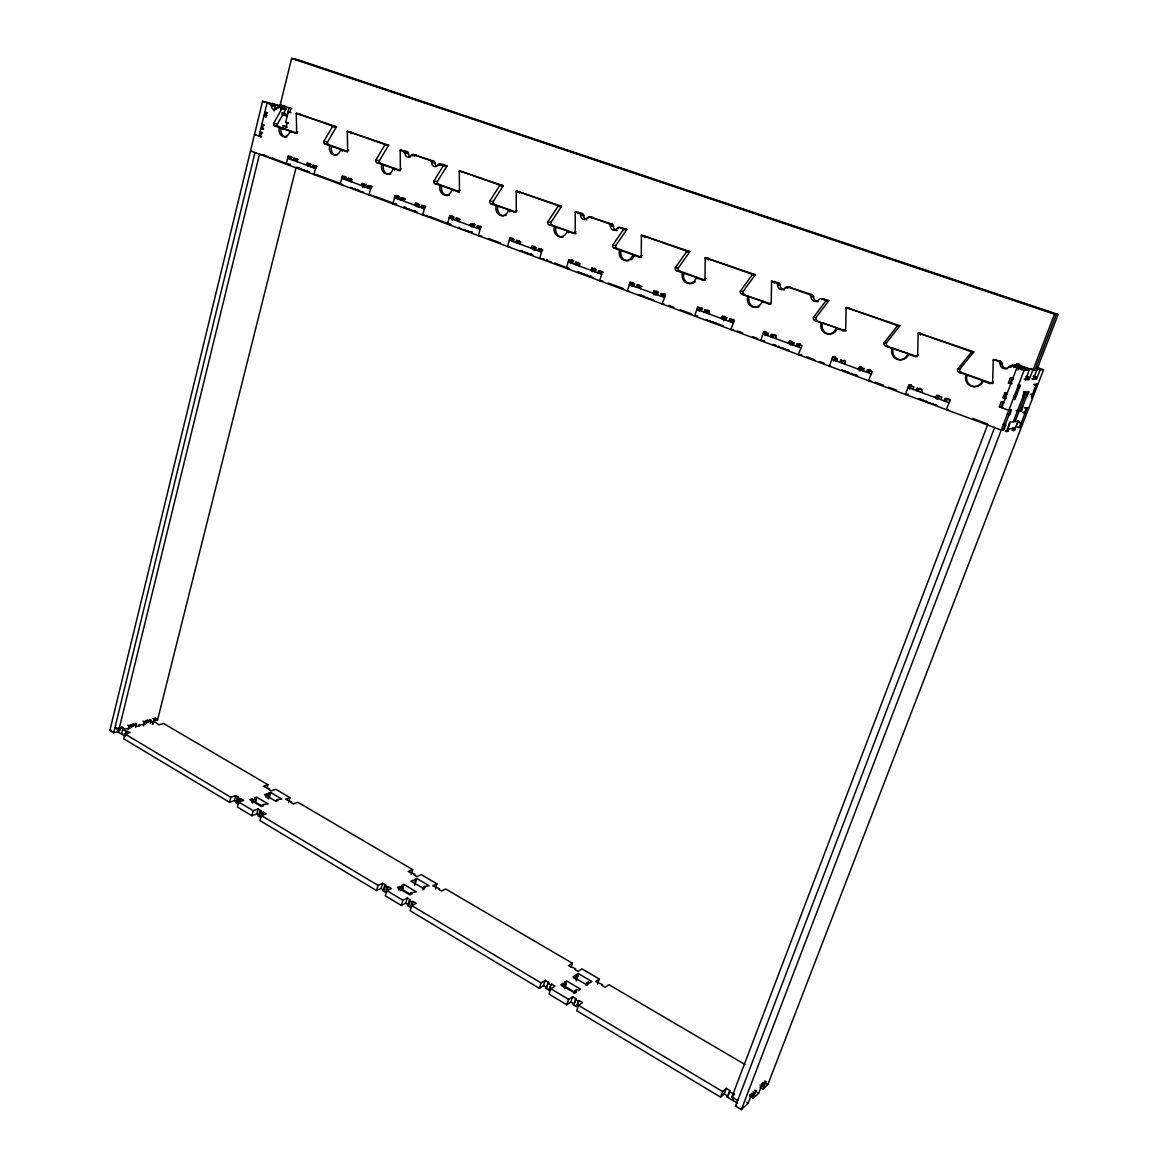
<?xml version="1.0" encoding="UTF-8"?>
<svg xmlns="http://www.w3.org/2000/svg" width="1168" height="1168" viewBox="0 0 1168 1168"><rect width="100%" height="100%" fill="white"/><g stroke="black" fill="none" stroke-linecap="round" stroke-linejoin="round"><path stroke-width="1.5" d="M575.926 233.673L552.172 225.117A2.248 1.913 -82.6 0 1 550.989 222.329L561.239 206.838A2.263 1.927 -81.6 0 0 561.487 206.24L558.246 205.758A2.263 1.927 -81.7 0 1 557.997 206.356L547.734 221.891A2.248 1.927 -82.7 0 0 548.916 224.694L554.377 226.665A7.913 6.774 -82.6 0 0 558.552 236.52A7.913 6.774 -82.6 0 0 567.195 231.279L572.729 233.279A2.263 1.956 -82.4 0 0 575.211 231.775L575.24 212.445A2.278 1.956 -81.4 0 1 575.342 211.802L582.438 213.642A2.278 1.956 -81.4 0 1 583.752 215.715A4.555 3.927 -81.2 0 0 586.935 219.993M638.692 257.033L641.728 257.369L617.011 248.463A2.292 2 -81.7 0 1 615.784 245.601L626.53 229.906A2.307 2.015 -80.5 0 0 626.807 229.308L623.712 228.884A2.307 2.015 -80.6 0 1 623.449 229.497L612.674 245.236A2.292 2 -81.8 0 0 613.901 248.112L619.58 250.156A8.059 7.066 -81.7 0 0 623.887 260.23A8.059 7.066 -81.7 0 0 632.925 254.96L638.692 257.033A2.307 2.029 -81.4 0 0 641.29 255.529L641.393 235.834A2.321 2.044 -80.2 0 1 641.509 235.177L689.777 251.543A2.351 2.088 -79.1 0 1 689.485 252.157L678.243 268.041A2.336 2.073 -80.6 0 0 679.499 270.961L705.195 280.203M644.429 237.469L644.444 236.243A2.321 2.029 -80.1 0 1 644.561 235.571M689.777 251.543L686.842 251.193A2.351 2.102 -79.3 0 1 686.55 251.806L675.294 267.749A2.336 2.088 -80.7 0 0 676.549 270.684L682.462 272.816A8.205 7.344 -80.6 0 0 686.901 283.094A8.205 7.344 -80.6 0 0 696.318 277.809L702.304 279.955A2.351 2.117 -80.1 0 0 705.019 278.437L705.209 258.405A2.365 2.117 -78.7 0 1 705.341 257.719L755.214 274.655A2.394 2.175 -77.2 0 1 754.908 275.268L743.14 291.358L740.351 291.139A2.38 2.175 -79.1 0 0 741.651 294.132L763.58 301.636A8.337 7.636 -78.8 0 1 763.303 302.337M708.085 259.982L708.1 258.727A2.351 2.117 -78.5 0 1 708.217 258.055M747.797 296.351A8.351 7.65 -78.9 0 0 752.367 306.848A8.351 7.65 -78.9 0 0 762.208 301.534L768.427 303.782A2.394 2.205 -78.2 0 0 771.26 302.264L771.552 281.853A2.409 2.205 -76.4 0 1 771.683 281.167L778.764 282.963A2.394 2.205 -76.4 0 1 780.224 285.182A4.818 4.424 -75.9 0 0 784.443 289.839M774.238 283.371L774.253 282.101A2.394 2.205 -76.3 0 1 774.384 281.415M813.439 317.419L816.023 317.55L828.404 301.227A2.438 2.278 -73.7 0 0 828.711 300.599L826.156 300.41A2.453 2.278 -73.9 0 1 825.834 301.037L813.439 317.419A2.424 2.263 -76.3 0 0 814.782 320.485L821.192 322.791A8.526 7.986 -75.9 0 0 825.922 333.537A8.526 7.986 -75.9 0 0 836.23 328.208L842.727 330.544A2.453 2.307 -74.8 0 0 845.705 329.011L846.085 308.206A2.467 2.307 -72.3 0 1 846.231 307.505L899.754 325.697A2.482 2.365 -67.8 0 1 899.418 326.325L886.454 342.852L884.074 342.808A2.482 2.365 -71.3 0 0 885.461 345.932L908.952 353.992A8.672 8.307 -70 0 1 898.192 359.321A8.672 8.307 -70 0 1 893.316 348.356M892.133 348.341A8.687 8.322 -70.2 0 0 897.024 359.335A8.687 8.322 -70.2 0 0 907.799 353.992L914.559 356.415A2.497 2.394 -67.8 0 0 917.668 354.882L918.165 333.683A2.511 2.409 -64.8 0 1 918.311 332.968L973.762 351.816A2.54 2.467 -55 0 1 973.411 352.459L959.789 369.205L957.629 369.263A2.526 2.453 -59.1 0 0 959.074 372.461L983.398 380.797A8.877 8.643 -54.8 0 1 972.141 386.141A8.877 8.643 -54.8 0 1 967.089 374.928M920.413 335.07L920.442 333.756A2.497 2.394 -64.4 0 1 920.588 333.041M966.024 374.957A8.891 8.658 -55.2 0 0 971.075 386.199A8.891 8.658 -55.2 0 0 982.346 380.841L989.398 383.381A2.555 2.497 -49.7 0 0 992.654 381.848L993.267 360.226A2.57 2.497 -48.4 0 1 993.428 359.51L1000.45 361.248A2.57 2.497 -47.3 0 1 1002.071 363.628A5.154 4.993 -45.1 0 0 1007.59 368.635M255.69 134.656L254.493 134.451L109.865 730.453L113.719 732.774L119.092 731.343M254.507 134.466L262.552 101.28L281.561 106.434L280.919 109.047M113.719 732.774L254.989 152.585L255.953 152.731M267.092 102.886L259.004 136.101L260.917 136.422M116.216 727.474L114.902 727.912L118.786 730.234L120.07 729.898L120.465 728.277L123.02 727.606L121.443 734.059L122.786 733.708M261.69 136.86L260.493 136.656L261.457 132.685L259.953 132.13L262.114 132.51M263.545 129.254L262.347 129.035L263.311 125.064L261.807 124.509L263.369 124.801M266.538 116.975L265.34 116.756L266.319 112.756L264.8 112.216L266.961 112.624M118.464 728.117L117.574 731.752L125.02 736.205L126.202 731.358L130.071 732.555L124.961 733.942L123.764 738.804L229.512 802.285L234.418 800.606L237.206 802.285L238.549 797.306L235.746 795.627L230.841 797.291L124.961 733.942M270.611 104.799L270.903 103.631L281.561 106.434M118.786 730.234L259.486 154.249L261.077 154.497M272.246 104.361L272.509 103.251M274.013 110.975L275.429 105.237M276.845 105.587L277.035 104.843L267.078 102.886M279.283 106.901L279.838 104.697L281.4 105.003M280.232 104.77L291.62 58.4L299.037 60.152L1058.135 314.469L1033.198 379.323L1031.884 378.855M126.684 734.249L127.487 731.022M128.334 729.401L129.181 725.97L131.707 725.313L131.312 726.919L129.137 725.62M282.116 114.858L282.043 112.683M283.605 109.237L284.335 106.273L285.81 106.565M272.232 158.249L273.356 158.308M131.312 726.919L136.525 724.029L135.678 727.445M291.299 108.347L288.846 107.865L286.89 115.763L284.408 115.296L284.89 113.325L283.196 112.712M282.714 129.064L283.444 126.115L286.554 126.684M288.335 123.166L285.664 122.406L288.262 111.894L290.35 112.303M287.357 127.093L286.189 126.889L287.167 122.947M290.934 112.654L289.766 112.435L290.744 108.478L279.838 104.697M143.416 725.941L144.409 721.955L146.876 721.298L146.482 722.89L144.321 721.62M291.518 156.746L288.204 156.235L286.233 164.192L290.014 164.761L290.19 164.016M146.482 722.89L151.008 720.203L150.161 723.576M288.204 156.235L291.27 157.359L290.774 159.359L291.956 159.534M152.263 724.306L153.884 720.933L158.76 724.846L163.637 723.532L267.939 784.721L267.063 787.962M297.373 158.863L293.84 158.308L293.343 160.308L297.256 160.264M153.081 724.087L154.278 719.342L156.716 718.7L156.322 720.276L153.928 718.875M297.11 160.892L294.672 159.447M293.84 158.308L296.92 159.447L296.409 161.432L297.475 161.607M156.322 720.276L157.534 719.955L296.146 167.287M298.774 167.623L296.526 167.593M310.031 163.681L307.213 163.243L306.717 165.243L310.133 165.987M307.169 171.156L308.994 172.061M308.396 166.279L307.301 165.053M307.213 163.243L310.323 164.381L309.812 166.396L310.995 166.571M315.959 165.812L312.922 165.345L312.411 167.345L315.915 167.885L312.396 166.79M312.922 165.345L316.032 166.498L314.002 174.528L317.827 174.689M345.042 176.587L342.268 176.178L340.18 184.267L342.72 184.617M346.37 177.478L345.451 177.346L344.925 179.376L345.845 179.507M345.334 179.113L345.889 176.967M351.086 178.762L348.108 178.324L347.582 180.354L351.247 180.879L351.685 179.244M352.225 179.638L351.305 179.507L350.78 181.536L351.802 181.682M351.13 187.493L352.356 188.355M363.817 183.712L361.992 183.449L361.452 185.478L365.321 186.311M362.781 187.639L363.292 185.741L361.949 185.245M366.124 184.763L365.219 184.632L364.679 186.676L365.584 186.807M364.693 187.522L366.241 184.194M370.855 186.048L367.905 185.624L367.365 187.668L371.001 188.179L371.497 186.281M372.037 186.953L371.132 186.822L368.986 194.968L371.409 195.304M229.512 802.285L230.841 797.291M398.857 196.224L395.061 195.655L392.871 203.86L396.551 203.933M234.418 800.606L235.746 795.627M398.93 199.071L397.806 198.925L398.361 196.866L399.252 196.983M397.894 198.954L398.653 196.136M238.783 802.051L253.252 810.709L258.113 808.971L260.96 810.68L259.588 815.673L256.756 813.979L251.894 815.731L237.44 807.059L238.783 802.051L243.689 800.357L240.871 798.693L239.659 799.102L238.316 804.095L235.994 802.708L237.323 797.715L238.549 797.306M401.106 197.874L400.551 199.932L404.128 200.414L404.683 198.37L401.106 197.874L405.311 199.217M239.98 802.007L240.871 798.693M404.42 199.1L403.865 201.159L404.858 201.29M404.084 207.159L406.041 208.313M403.588 207.393L405.865 207.393M251.412 802.153L252.303 798.854L253.704 799.686L255.909 798.927L255.018 802.226M417.487 203.451L415.487 203.188L414.932 205.247L418.743 206.05M252.814 803L253.704 799.686M415.224 210.882L415.253 211.744L412.946 210.882M416.377 206.634L416.699 205.48L415.312 204.969M251.894 815.731L253.252 810.709M252.303 798.854L249.894 799.686L261.165 806.402L263.574 805.54L262.158 804.708L268.144 803.92L256.902 797.262L255.558 802.197L262.581 806.373M418.042 207.247L418.83 204.415L419.706 204.531M424.48 205.816L421.604 205.437L421.049 207.51L424.568 207.962L423.181 207.451M256.756 813.979L258.113 808.971M425.064 206.167L422.699 214.941L424.466 215.16M260.727 817.527L258.376 816.111L259.749 811.103L260.96 810.68M265.881 797.116L266.771 793.846L269.75 794.123L268.406 799.029M382.651 883.3L378.067 885.388L261.325 815.527L266.173 813.789L263.311 812.081L262.114 812.519L259.938 820.564L376.519 890.556L381.104 888.439L382.651 883.3L385.732 885.14L384.184 890.293L383.046 890.819L385.615 892.352L386.754 891.826L388.302 886.673L391.397 888.527L386.842 890.644L385.279 895.812L401.252 905.404L405.763 903.214L407.355 898.031L410.494 899.915L408.902 905.083L407.778 905.638L410.391 907.2L411.501 906.645M262.406 815.425L263.311 812.081M267.457 796.561L268.363 793.291L270.699 792.488L281.882 799.058L276.568 799.613L277.969 800.445L275.619 801.277M267.268 797.934L268.173 794.663M269.355 797.379L270.699 792.488M452.571 216.182L449.753 215.817L447.446 224.139L450.921 224.563L447.811 223.395M288.627 802.533L290 797.642L275.765 789.305L271.107 790.911L268.333 789.276L269.501 788.867L263.282 786.298L267.939 784.721M452.104 220.285L453.111 216.649M458.396 218.431L456.016 218.139L455.432 220.226L458.893 220.65L457.462 220.124M459.36 218.956L458.863 221.482L459.827 221.599M459.068 227.161L459.55 228.213M474.777 224.198L470.923 223.628L470.324 225.731L474.383 226.519L470.178 224.811M470.397 231.804L472.427 232.768M471.711 227.103L472.047 225.935L469.901 225.132M472.106 231.994L469.551 231.921M473.42 227.307L474.339 224.052M475.23 225.015L474.369 224.913L473.785 227.001L474.85 227.132M480.676 226.373L477.259 225.979L476.675 228.067L480.077 228.475L480.632 226.504M477.274 227.147L480.077 228.475M481.581 227.351L480.734 227.249L478.354 235.644L481.771 236.024M512.475 241.309L513.321 238.418L509.978 238.038L507.54 246.492L509.832 246.725M514.358 239.44L513.526 239.352L512.913 241.469L513.745 241.557M519.191 240.739L516.49 240.447L515.862 242.564L519.191 242.915L519.702 241.207M520.87 241.849L519.424 243.878L520.359 243.981M534.448 246.419L531.966 246.156L531.352 248.288L535.382 249.032M531.367 254.025L532.009 255.106M532.769 249.251L531.513 247.908M534.053 250.609L535.105 247.032M536.389 247.572L534.944 249.602L535.762 249.689M541.441 248.886L538.565 248.594L537.937 250.711L541.222 251.047L541.733 249.324M543.003 250.01L542.171 249.923L539.66 258.435L541.31 258.595M376.519 890.556L378.067 885.388M572.802 260.333L568.904 259.778L566.334 268.363L569.546 268.64L567.867 268.012M571.108 263.428L572.116 260.084M383.046 890.819L384.593 885.665L385.732 885.14M573.386 261.209L571.94 263.282L572.933 263.384M385.615 892.352L387.163 887.198L388.302 886.673M578.642 262.552L575.649 262.274L575.006 264.421L578.204 264.713L578.729 262.975M580.146 263.705L578.7 265.778L579.503 265.851M578.598 271.56L578.35 272.363L584.511 274.655M398.668 889.899L399.704 886.468L401.252 887.403L403.296 886.439L401.748 885.519L403.982 884.468L416.392 891.841L410.581 892.936L412.143 893.87L409.91 894.936L397.456 887.519L399.704 886.468M400.215 890.819L401.252 887.403M402.259 889.855L403.296 886.439M403.982 884.468L402.42 889.593L410.172 894.192M595.111 268.567L591.723 268.202L591.066 270.363L595.038 271.034M590.935 276.144L591.577 277.239M592.278 271.706L592.658 270.494L591.11 269.925M593.972 271.443L594.877 268.479M401.252 905.404L402.829 900.207L407.355 898.031M596.249 269.647L594.804 271.735L595.592 271.808M411.092 874.598L412.625 869.561L297.928 802.299L293.329 803.964L290.511 802.314L291.664 801.89L285.372 799.292L290 797.642M600.921 270.932L598.571 270.728L597.914 272.889L601.053 273.151L601.549 271.531M407.778 905.638L409.369 900.455L410.494 899.915M414.611 885.475L416.801 878.482L429.123 885.724L423.955 886.556L422.904 889.943M603.301 272.188L602.323 272.1L599.666 280.758L602.819 280.992M410.391 907.2L411.968 902.017L413.092 901.462L416.246 903.346L411.749 905.55L541.12 982.96L545.266 980.346L548.697 982.39L545.865 988.376L548.712 990.084L551.544 984.084L554.99 986.142L550.873 988.785L549.062 994.143L566.787 1004.787L570.86 1002.071L572.7 996.713L576.189 998.801L574.802 1002.816M413.092 901.462L410.158 910.748L539.324 988.303L543.47 985.661L545.266 980.346M435.357 888.863L436.92 883.811L421.239 874.613L416.918 876.628L413.866 874.832L414.947 874.336L408.289 871.562L412.625 869.561M633.596 282.758L630.063 282.335L627.347 291.051L628.895 291.153M631.946 286.379L633.129 282.583M634.837 283.824L633.888 283.751L633.202 285.926L633.976 285.985M639.553 285.109L637.071 284.934L636.385 287.109L639.436 287.328L639.991 285.561M641.86 286.408L640.911 286.335L640.225 288.525L640.984 288.584M639.13 294.935L644.502 296.949M641.349 294.862L639.699 295.168M655.832 291.226L653.759 291.08L653.073 293.27L656.927 293.956M652.649 299.519L653.423 300.234M654.065 295.022L654.591 293.372L652.97 292.788M655.555 295.11L656.723 291.431M658.387 292.569L656.942 294.701L658.256 294.789M663.862 293.913L660.869 293.708L660.183 295.898L663.161 296.103L663.862 293.913L665.074 294.351M664.504 295.124L664.884 293.913M665.512 295.197L661.979 303.928L664.037 304.045M699.004 307.315L697.559 307.242L694.697 316.09L697.734 315.798M699.209 311.257L700.318 307.812M702.625 308.761L701.545 308.702L701.545 310.965M706.129 310.002L704.859 309.929L704.143 312.148L707.02 312.294L707.735 310.089L709.472 310.732M709.575 311.447L708.859 313.666M724.729 316.455L722.247 316.353L721.517 318.572L725.299 319.214L722.685 318.076M722.656 319.463L722.934 318.63L721.269 318.017M723.664 320.777L724.846 317.17M727.168 317.871L726.292 317.842L726.262 320.09M731.767 319.171L729.65 319.083L728.92 321.317L731.737 321.419L732.38 319.477M734.409 320.601L730.759 329.507L733.577 329.58M539.324 988.303L541.12 982.96M765.624 331.712L763.755 331.654L760.733 340.647L764.354 340.706M765.142 335.654L766.281 332.296M545.865 988.376L548.697 982.39M768.573 333.201L767.128 335.435L767.975 335.45M548.712 990.084L551.544 984.084M772.69 334.486L771.347 334.457L770.588 336.705L773.289 336.764L773.99 334.661M776.18 336.004L775.406 338.267M561.939 986.113L562.83 983.456L564.553 984.478L566.407 983.281L564.684 982.273L563.779 984.916M563.648 987.135L564.553 984.478M571.05 967.148L572.378 963.264L445.68 888.95L441.416 891.038L438.307 889.213L439.372 888.687L432.642 885.87L436.92 883.811M573.999 993.296L574.904 990.639L576.744 989.427L578.481 990.449L580.467 989.135L566.699 980.974L564.903 986.259L575.59 992.625M564.597 988.581L566.407 983.281M791.247 341.158L789.422 341.129L788.648 343.392L792.327 343.976L789.568 342.779M787.816 349.758L788.969 350.59M789.831 343.83L788.239 342.764M574.087 978.258L574.977 975.63L576.685 976.638L578.014 975.776L576.306 974.784L574.963 978.711M790.721 345.115L791.933 341.596M566.787 1004.787L568.626 999.414L572.7 996.713M575.78 979.266L576.685 976.638M794.284 342.691L792.853 344.94L793.671 344.954M576.481 978.74L578.262 973.513L591.928 981.543L589.971 982.828L588.263 981.821L586.044 985.325M576.218 981.018L578.014 975.776M799.759 344.005L797.131 343.976L796.357 346.239L798.985 346.268L799.759 344.005L800.547 344.297M728.54 1094.796L730.117 1090.664L726.277 1088.372L724.204 1093.89L720.612 1097.146L576.7 1010.743L578.54 1005.356L582.584 1002.611L579.08 1000.523L576.233 1006.568L573.342 1004.83L576.189 998.801M802.007 345.538L798.24 354.59L801.73 354.59M576.233 1006.568L579.08 1000.523M597.476 984.259L599.286 979.032L581.912 968.856L578.014 971.353L574.627 969.367L575.605 968.739L568.451 965.732L572.378 963.264M835.675 357.247L832.609 357.058L829.411 366.183L830.536 366.168M833.748 361.029L835.135 357.043M837.544 358.649L836.113 360.941L836.901 360.927M841.296 359.963L839.704 362.27L842.216 362.226L842.858 360.372M845.457 361.569L844.654 363.847M861.327 366.883L859.327 366.913L858.524 369.219L862.086 369.76L859.166 368.489M857.473 375.629L852.786 374.373M859.137 370.913L859.75 369.19L857.94 368.519M860.363 370.869L861.634 367.292M864.32 368.519L862.889 370.825L863.809 370.811M869.78 369.818L867.357 369.876L866.539 372.183L868.963 372.11L869.78 369.818L870.875 370.227M872.35 371.482L868.466 380.71L870.89 380.607M911.639 385.25L908.777 385.163L905.404 394.448L908.485 394.244M909.609 389.09L911.084 385.046M913.989 386.783L912.996 389.105M917.61 388.17L916.179 390.535L918.457 390.389L919.201 388.36M922.121 389.835L921.26 392.171M919.45 398.653L921.158 399.792M1020.029 385.966C1021.153 377.614 1007.298 420.451 1020.029 385.966L1017.795 385.177M937.933 395.368L936.692 395.456L935.831 397.792L939.276 398.288L936.167 396.93M936.459 399.018L936.94 397.704L935.042 397.003M937.568 398.945L938.911 395.295M941.948 397.091L940.941 399.441M946.722 398.419L945.073 398.551L944.197 400.887L946.401 400.712L947.102 398.814M950.212 400.201L946.182 409.603L948.372 409.399M1036.804 384.914C1038.045 376.519 1024.365 418.553 1036.804 384.914L1035.067 384.301M720.612 1097.146L722.7 1091.613L726.277 1088.372M737.49 1103.191L727.124 1096.986L730.117 1090.664M738.337 1099.949L737.665 1100.563L731.869 1097.102L987.632 424.758M732.935 1095.818L731.869 1097.102M733.241 1095.015L734.132 1093.817M733.489 1097.409L732.438 1100.168L733.124 1099.526M1014.072 367.394L1014.919 365.161L1029.154 370.168L1025.489 379.717L1024.161 379.25M1007.21 414.173L1009.648 414.742L1011.459 410.012L1008.802 410.304L999.326 406.829L1001.137 402.084L1002.772 401.923M1006.174 398.492L1002.786 397.719L1005.108 392.901M1011.225 383.805L1008.407 382.973L1010.232 378.184L1013.255 378.461M1015.795 366.299L1016.583 364.241L1019.124 364.182M999.326 406.829L1001.341 406.639L1002.932 402.493M1002.786 397.719L1004.816 397.543L1006.509 393.09M1008.407 382.973L1010.408 382.856L1012.218 378.082M751.331 1093.263L752.776 1094.124L751.039 1095.745L748.221 1103.103L741.359 1109.6L735.548 1106.111L994.683 427.371M1017.284 367.438L1018.511 364.197L1019.533 364.562M1017.868 367.278L1019.489 365.044M1017.97 370.052L1018.861 367.745L1011.722 365.234L1014.919 365.161M1021.168 369.891L1022.029 367.657L1016.89 367.803L1001.691 407.705L1002.699 407.603M741.359 1109.6L1024.088 370.344L1029.154 370.168M1024.92 369.774L1026.526 367.526M1003.254 429.795L1010.787 410.085L1009.021 409.442M251.792 151.11L250.492 150.906L1001.239 430.072L1003.925 429.693L1005.736 424.977L1004.407 424.495M1005.254 431.036L1006.568 431.532L1010.349 422.144M750.63 1095.102L752.075 1095.964L752.776 1094.124M1025.489 379.717L1028.862 377.22L1027.942 379.585L1026.176 378.958M1006.568 431.532L1007.882 431.328L1008.772 429.006L1007.473 428.51M752.075 1095.964L756.076 1091.029L754.63 1090.167M749.666 1096.197L753.258 1098.329L756.076 1091.029M1027.942 379.585L1029.212 379.527L1032.862 370.052L1036.819 369.92L1035.49 369.453M1013.313 421.75L1024.716 392.083M1058.135 314.469L1054.514 314.177L1033.052 370.037L1016.583 364.241M1025.781 393.806L1026.614 391.952L1025.475 391.587M1015.138 421.517L1026.03 393.178M1011.999 430.058L1013.298 430.539L1014.189 428.233L1012.89 427.751M753.258 1098.329L758.645 1093.233L761.448 1085.977L763.127 1084.386L761.697 1083.539M1027.373 391.441L1028.395 391.806L1020.934 411.224L1019.912 410.859M1013.298 430.539L1014.583 430.35L1017.956 421.152M760.996 1085.364L762.427 1086.196L763.127 1084.386M1033.198 379.323L1034.439 379.264L1036.177 376.87L1035.286 379.22L1034.41 378.899M762.427 1086.196L765.931 1081.743L764.5 1080.911M759.945 1087.087L763.142 1088.97L765.931 1081.743M1035.286 379.22L1036.512 379.147L1040.119 369.803L1043.564 369.701L767.858 1084.517L763.142 1088.97M1017.153 426.933L1018.861 427.561L1021.255 422.904L1019.547 422.261M1022.745 412.406L1024.467 413.034L1026.234 408.42L1028.731 408.158L1027.008 407.53M1019.503 427.473L1026.862 408.362L1025.139 407.734M1035.885 384.973L1034.133 384.345M291.664 132.364A7.271 5.606 -85.1 0 0 291.839 131.736L274.67 125.896A2.073 1.591 -85.1 0 1 273.648 123.355L281.897 108.741A2.088 1.606 -84.5 0 0 282.101 108.201L285.912 108.931A2.073 1.606 -84.5 0 1 285.707 109.485L277.444 124.042A2.073 1.591 -85 0 0 278.48 126.582L297.095 133.283M342.122 151.271A7.388 5.811 -84.7 0 0 342.56 150L324.894 144A2.102 1.65 -84.7 0 1 323.843 141.401L332.457 126.611A2.117 1.664 -84.1 0 0 332.661 126.056L336.369 126.757A2.117 1.65 -84.1 0 1 336.165 127.312L327.566 142.043A2.102 1.65 -84.7 0 0 328.617 144.628L347.874 151.563M394.594 170.178A7.504 6.03 -84.3 0 0 395.032 168.907L376.87 162.717A2.146 1.708 -84.3 0 1 375.789 160.074L384.768 145.109A2.161 1.723 -83.7 0 0 384.987 144.54L388.608 145.197A2.146 1.723 -83.6 0 1 388.375 145.766L379.41 160.673A2.132 1.708 -84.3 0 0 380.491 163.316L400.42 170.484M453.534 190.691A7.636 6.278 -83.8 0 0 453.739 190.048L435.007 183.668A2.175 1.781 -83.9 0 1 433.883 180.967L443.285 165.798A2.19 1.796 -83.1 0 0 443.519 165.228L447.023 165.827A2.19 1.781 -83 0 1 446.775 166.396L437.387 181.507A2.175 1.781 -83.8 0 0 438.511 184.194L459.214 191.654M509.744 211.7A7.767 6.512 -83.3 0 0 510.226 210.386L490.925 203.801A2.219 1.854 -83.3 0 1 489.772 201.057L499.597 185.712A2.234 1.854 -82.5 0 0 499.846 185.128L503.218 185.668A2.219 1.854 -82.4 0 1 502.97 186.252L493.173 201.553A2.205 1.84 -83.3 0 0 494.312 204.283L515.774 212.021M740.351 291.139L752.148 274.991A2.394 2.175 -77.3 0 0 752.455 274.378L755.214 274.655M884.074 342.808L897.082 326.222A2.497 2.38 -68.1 0 0 897.404 325.595L899.754 325.697M957.629 369.263L971.28 352.459A2.555 2.467 -55.5 0 0 971.63 351.816L973.762 351.816M735.548 1106.111L736.453 1105.278M727.124 1096.986L728.029 1096.168L724.204 1093.89M573.342 1004.83L574.349 1004.159L570.86 1002.071M599.286 979.032L595.432 981.602L602.673 984.639L601.71 985.281L605.155 987.31L608.981 984.726L744.994 1064.501M586.701 985.004L588.657 983.704L586.949 982.697M562.83 983.456L560.801 984.77L574.641 993.004L576.642 991.661L574.904 990.639M564.684 982.273L566.699 980.974M574.977 975.63L572.992 976.915L587.081 985.004M576.306 974.784L578.262 973.513M423.327 888.512L425.502 887.461L423.955 886.556M416.801 878.482L414.625 879.489L416.158 880.395L414.698 881.095L413.151 880.19L410.961 881.212L424.48 888.994M936.692 405.267L934.356 404.697M772.793 344.472L773.844 344.618M593.037 277.531L592.22 277.415M258.376 816.111L259.588 815.673M256.902 797.262L254.507 798.094L255.909 798.927M266.771 793.846L264.421 794.663L276.334 801.496M235.994 802.708L237.206 802.285M723.065 325.872L720.744 325.303L723.123 325.828M706.494 319.828L707.268 319.915M109.865 730.453L111.164 730.117M841.778 370.154L842.639 370.198M844.201 363.248L845.048 363.365M1007.458 429.196L1015.474 428.043M1018.861 427.561L1021.387 427.211L1019.664 426.568M1008.364 426.846L1009.502 422.247L1018.773 421.049L1016.364 425.736M1005.736 424.977L1002.859 424.261M1024.467 413.034L1023.372 412.333M1022.715 406.581L1021.562 411.151L1016.218 410.421M1003.998 402.887L1001.137 402.084M1022.788 396.799L1023.956 392.141L1029.023 391.762L1026.599 396.478M1007.429 393.762L1004.611 392.944M921.362 399.354L918.705 398.857M989.398 383.381L991.457 383.265A2.54 2.482 -48.9 0 0 993.369 383.177M911.011 387.309L907.945 387.484L948.796 402.58M992.654 381.848L993.413 381.805M982.346 380.841L983.398 380.797M1013.24 379.001L1010.232 378.184M959.074 372.461L961.22 372.388L991.457 383.265M993.428 359.51L998.406 361.277A2.57 2.497 -47.8 0 1 1000.042 363.657A5.168 5.008 -45.7 0 0 1008.991 366.84L1010.875 366.781M1000.042 363.657L1002.071 363.628M998.406 361.277L1000.45 361.248M993.267 360.226L995.311 360.211A2.57 2.482 -47.9 0 1 995.472 359.481M835.178 359.321L831.82 359.35L870.934 373.804M914.559 356.415L916.851 356.415A2.482 2.394 -67.4 0 0 917.493 356.547M917.668 354.882L918.661 354.882M907.799 353.992L908.952 353.992M971.28 352.459L973.411 352.459M885.461 345.932L916.851 356.415M918.165 333.683L920.442 333.756M842.727 330.544L845.223 330.632A2.438 2.292 -74.5 0 0 846.304 330.719M836.23 328.208L837.5 328.252A8.512 7.986 -75.8 0 1 827.207 333.566A8.512 7.986 -75.8 0 1 822.476 322.835L821.192 322.791M897.082 326.222L899.418 326.325M814.782 320.485L845.223 330.632M700.712 309.651L696.843 309.462L732.978 322.806M669.833 305.593L668.855 305.534L673.805 307.374M653.54 299.986L651.7 299.636M768.427 303.782L771.143 303.957L741.651 294.132M846.085 308.206L848.581 308.367A2.453 2.307 -72.1 0 1 848.727 307.666M762.208 301.534L763.58 301.636M825.834 301.037L828.404 301.227M771.683 281.167L776.078 282.714A2.409 2.205 -76.6 0 1 777.538 284.934A4.833 4.438 -76.1 0 0 785.436 287.737A2.424 2.234 -76 0 1 787.933 286.905L809.541 294.54A2.438 2.263 -75 0 1 811.03 296.789A4.876 4.526 -74.4 0 0 819.089 299.636A2.438 2.278 -74.4 0 1 821.63 298.818L828.711 300.599M811.03 296.789L813.629 296.993A4.862 4.511 -74.2 0 0 818.272 301.709M591.577 277.02L585.27 274.947M809.541 294.54L812.154 294.759A2.424 2.248 -74.8 0 1 813.629 296.993M578.744 272.392L577.576 271.998L578.744 272.115M702.304 279.955L704.83 280.174M785.436 287.737L787.436 287.912M787.933 286.905L812.154 294.759M705.019 278.437L706.1 278.539M777.538 284.934L780.224 285.182M696.318 277.809L697.778 277.94A8.191 7.329 -80.5 0 1 697.53 278.626M776.078 282.714L778.764 282.963M546.551 260.084L547.631 260.187M682.462 272.816L697.778 277.94M771.552 281.853L774.253 282.101M676.549 270.684L679.499 270.961M542.521 258.712L544.025 258.858M532.053 254.901L528.9 253.982M752.148 274.991L754.908 275.268M675.294 267.749L678.243 268.041M520.694 250.536L522.388 251.105M641.29 255.529L642.05 255.617M632.925 254.96L634.472 255.135A8.045 7.052 -81.7 0 1 630.822 259.851M513.818 240.637L509.379 240.155L541.558 252.054M619.58 250.156L634.472 255.135M705.209 258.405L708.1 258.727M613.901 248.112L617.011 248.463M459.593 228.023L458.192 227.629L459.564 227.818M612.674 245.236L615.784 245.601M686.55 251.806L689.485 252.157M453.812 218.474L449.184 217.905L480.15 229.351M572.729 233.279L575.328 233.6M460.309 219.511L456.016 218.139M452.585 219.161L453.666 219.307M429.561 216.62L430.729 216.766M575.211 231.775L576.014 231.877M567.195 231.279L568.801 231.483A7.899 6.76 -82.6 0 1 568.29 232.826M454.031 217.19L449.753 215.817M548.916 224.694L552.172 225.117M554.377 226.665L568.801 231.483M425.838 206.794L421.604 205.437M418.261 206.473L419.151 206.59M641.393 235.834L644.444 236.243M547.734 221.891L550.989 222.329M394.813 196.983L396.01 197.144M399.281 198.356L394.521 197.699L424.393 208.751M575.342 211.802L579.255 213.175A2.278 1.956 -81.5 0 1 580.569 215.248A4.57 3.927 -81.2 0 0 587.577 217.73A2.292 1.971 -81.3 0 1 589.782 216.898L608.981 223.687A2.307 2 -81 0 1 610.309 225.774A4.614 4 -80.7 0 0 617.463 228.3L618.427 228.432M623.449 229.497L626.53 229.906M496.196 205.699A7.782 6.512 -83.3 0 0 500.24 215.365A7.782 6.512 -83.3 0 0 508.547 210.152L515.76 212.342M610.309 225.774L613.434 226.198A4.599 4 -80.6 0 0 617.273 230.578M617.463 228.3A2.307 2.015 -80.8 0 1 619.697 227.468L626.807 229.308M513.876 212.08A2.234 1.883 -83.1 0 0 516.271 210.59L517.103 210.707M608.981 223.687L612.105 224.11A2.292 1.986 -80.9 0 1 613.434 226.198M508.547 210.152L510.226 210.386M490.925 203.801L494.312 204.283M587.577 217.73L588.38 217.847M489.772 201.057L493.173 201.553M580.569 215.248L583.752 215.715M589.782 216.898L612.105 224.11M346.662 178.908L341.757 178.193L370.606 188.866M575.24 212.445L578.437 212.912A2.278 1.956 -81.3 0 1 578.54 212.269M579.255 213.175L582.438 213.642M557.997 206.356L561.239 206.838M440.088 185.493A7.65 6.278 -83.8 0 0 444.015 194.954A7.65 6.278 -83.8 0 0 452.001 189.785L459.52 191.99M457.141 191.64A2.19 1.81 -83.7 0 0 459.447 190.15L460.309 190.282M452.001 189.785L453.739 190.048M435.007 183.668L438.511 184.194M316.032 166.498L316.966 166.644M310.323 164.381L311.491 164.571M291.27 157.359L292.453 157.549M288.452 157.68L289.708 157.884M291.504 158.819L287.722 158.22L315.535 168.499M296.92 159.447L298.088 159.622M433.883 180.967L437.387 181.507M262.654 154.745L264.537 155.037L263.705 154.716M516.271 210.59L516.212 191.581A2.248 1.883 -82.2 0 1 516.314 190.939L561.487 206.24M516.212 191.581L519.556 192.107L519.556 193.289M381.761 164.484A7.519 6.03 -84.3 0 0 385.586 173.755A7.519 6.03 -84.3 0 0 393.236 168.615L399.982 170.689M398.186 170.397A2.161 1.737 -84.2 0 0 400.39 168.922L401.281 169.068M393.236 168.615L395.032 168.907M499.597 185.712L502.97 186.252M376.87 162.717L380.491 163.316M375.789 160.074L379.41 160.673M329.624 145.693A7.402 5.825 -84.7 0 0 333.347 154.804A7.402 5.825 -84.7 0 0 340.706 149.694L347.553 151.767M459.447 190.15L459.316 171.462A2.205 1.81 -82.9 0 1 459.418 170.835L503.218 185.668M459.316 171.462L462.776 172.046A2.205 1.81 -82.8 0 1 462.878 171.419M345.48 151.417A2.117 1.679 -84.6 0 0 347.611 149.942L348.75 150.146M340.706 149.694L342.56 150M324.894 144L328.617 144.628M400.39 168.922L400.201 150.57A2.161 1.737 -83.5 0 1 400.288 149.942L403.778 151.183A2.161 1.737 -83.6 0 1 404.975 153.125A4.336 3.504 -83.4 0 0 407.369 157.008A4.336 3.504 -83.4 0 0 411.253 155.344A2.175 1.752 -83.5 0 1 413.195 154.512L430.35 160.571A2.19 1.781 -83.3 0 1 431.561 162.527L435.08 163.14A4.365 3.562 -83.1 0 0 436.555 166.513M431.561 162.527A4.38 3.562 -83.2 0 0 434 166.455A4.38 3.562 -83.2 0 0 437.956 164.79A2.19 1.781 -83.2 0 1 439.942 163.958L447.023 165.827M437.956 164.79L440.803 165.272M443.285 165.798L446.775 166.396M430.35 160.571L433.883 161.184A2.175 1.767 -83.2 0 1 435.08 163.14M261.457 132.685L262.654 132.889M263.472 128.962L260.844 128.495L262.347 129.035M411.253 155.344L414.582 155.928M323.843 141.401L327.566 142.043M279.24 127.546A7.285 5.621 -85.1 0 0 282.86 136.481A7.285 5.621 -85.1 0 0 289.956 131.4L291.839 131.736M289.956 131.4L297.168 133.532M404.975 153.125L408.552 153.753A4.322 3.489 -83.4 0 0 409.997 157.096M413.195 154.512L433.883 161.184M263.311 125.064L264.508 125.268M294.57 133.064A2.088 1.621 -85 0 0 296.614 131.619L297.796 131.823M400.288 149.942L407.355 151.825A2.161 1.737 -83.5 0 1 408.552 153.753M403.778 151.183L407.355 151.825M400.201 150.57L403.778 151.198L403.792 152.351M384.768 145.109L388.375 145.766M274.67 125.896L278.48 126.582M273.648 123.355L277.444 124.042M285.664 122.406L287.985 122.844M347.611 149.942L347.349 131.882A2.132 1.679 -84 0 1 347.436 131.269L388.608 145.197M347.349 131.882L351.028 132.568L351.042 133.692M332.457 126.611L336.165 127.312M266.319 112.756L267.516 112.989M282.598 112.887L284.89 113.325M296.614 131.619L296.307 113.836A2.102 1.621 -84.4 0 1 296.38 113.238L336.369 126.757M296.307 113.836L300.074 114.566A2.088 1.621 -84.4 0 1 300.161 113.968M262.552 101.28L270.275 104.01A2.073 1.591 -84.7 0 1 271.385 105.85A4.161 3.183 -84.6 0 0 273.589 109.544A4.161 3.183 -84.6 0 0 277.123 107.894L278.305 108.113M281.897 108.741L285.707 109.485M270.275 104.01L274.086 104.77A2.073 1.591 -84.6 0 1 275.195 106.595A4.146 3.183 -84.5 0 0 276.159 109.398M290.744 108.478L291.912 108.697M277.123 107.894A2.088 1.606 -84.6 0 1 278.889 107.062L285.912 108.931M271.385 105.85L275.195 106.595M404.186 207.305L405.763 207.773M709.589 313.331L708.684 313.185L709.312 313.593M776.136 337.888L775.683 338.121M532.331 255.193L533.309 255.193M416.158 212.007L417.093 211.992M297.446 167.608L299.329 168.221M362.649 192.136L363.613 192.121M640.152 294.92L642.02 295.562M922.136 391.776L921.129 391.835M295.343 59.276L1056.325 314.323L1034.936 369.979L1033.914 369.614M291.62 58.4L1054.514 314.177M1037.038 367.409L1043.564 369.701M1036.615 368.577L1040.119 369.803M1035.782 369.555L1036.819 369.92M1030.818 368.533L1032.877 369.249M278.889 107.062L282.101 108.201M296.38 113.238L332.661 126.056M347.436 131.269L384.987 144.54M439.942 163.958L443.519 165.228M459.418 170.835L499.846 185.128M516.314 190.939L558.246 205.758M619.697 227.468L623.712 228.884M641.509 235.177L686.842 251.193M705.341 257.719L752.455 274.378M821.63 298.818L826.156 300.41M846.231 307.505L897.404 325.595M918.311 332.968L971.63 351.816M1024.088 370.344L1011.853 366.022A2.584 2.511 -43.7 0 0 1008.991 366.84M288.262 111.894L289.766 112.435M1034.425 376.257L1036.177 376.87M1033.154 376.14L1035.344 376.914M1034.337 378.374L1036.512 379.147M1026.205 376.271L1028.862 377.22M1033.125 378.797L1034.439 379.264M1025.913 376.651L1027.694 377.279M284.364 114.873L286.89 115.763M1027.446 378.899L1029.212 379.527M282.992 114.8L284.408 115.296M1024.993 379.016L1026.774 379.658M1034.95 384.579L1036.688 385.192L1034.03 384.637M264.406 115.822L265.822 116.333A1.475 0.934 -74.2 0 1 266.903 115.311M1010.408 382.856L1012.174 383.498M1017.708 385.557L1019.912 386.272L1018.029 386.009M264.333 116.07L265.34 116.756M1031.242 394.2L1032.979 394.828L1030.322 394.288M282.919 125.706L286.189 126.889M1023.562 391.733L1024.584 392.098M822.476 322.835L837.5 328.252M1014.32 395.572L1016.116 396.215L1013.78 395.806M262.318 124.348L263.457 124.757M1004.816 397.543L1006.29 398.084M1024.511 407.793L1026.234 408.42M1009.692 409.369L1011.459 410.012M1001.341 406.639L1002.524 407.063M254.493 134.451L260.493 136.656M1007.882 414.1L1009.648 414.742M1018.905 422.349L1020.628 422.977M657.015 291.387L658.212 291.825M701.442 307.768L702.435 308.133M733.227 319.477L733.986 319.755M774.296 334.617L776.107 335.289M844.099 360.343L845.165 360.751M920.15 388.389L920.997 388.696M948.693 398.901L950.124 399.427M342.268 176.178L345.451 177.346M348.108 178.324L351.305 179.507M361.992 183.449L365.219 184.632M367.905 185.624L371.132 186.822M395.061 195.655L398.361 196.866M415.487 203.188L418.83 204.415M470.923 223.628L474.369 224.913M477.259 225.979L480.734 227.249M509.978 238.038L513.526 239.352M516.49 240.447L520.037 241.747M531.966 246.156L535.572 247.485M538.565 248.594L542.171 249.923M568.904 259.778L572.583 261.136M575.649 262.274L579.343 263.632M591.723 268.202L595.461 269.574M598.571 270.728L602.323 272.1M630.063 282.335L633.888 283.751M637.071 284.934L640.911 286.335M653.759 291.08L657.642 292.511M660.869 293.708L664.767 295.139M697.559 307.242L701.545 308.702M704.859 309.929L708.859 311.403M722.247 316.353L726.292 317.842M729.65 319.083L733.708 320.572M763.755 331.654L767.887 333.187M771.347 334.457L775.494 335.99M789.422 341.129L793.627 342.677M797.131 343.976L801.35 345.524M832.609 357.058L836.916 358.649M840.507 359.978L844.829 361.569M859.327 366.913L863.707 368.533M867.357 369.876L871.751 371.497M908.777 385.163L913.274 386.812M917.026 388.199L921.552 389.864M936.692 395.456L941.262 397.135M945.073 398.551L949.657 400.244M568.889 260.975L572.539 262.333L568.261 261.924L601.666 274.276M630.939 283.897L633.479 284.831L629.391 284.525L664.081 297.344M763.872 332.982L766.617 333.99L762.996 333.902L800.576 347.801M349.758 180.339L351.247 180.879M362.43 185.011L365.701 186.281M369.482 187.625L371.001 188.179M401.383 199.407L404.128 200.414M416.392 204.94L418.772 205.831M517.716 242.375L519.191 242.915M533.163 248.069L535.382 248.974M539.718 250.507L541.222 251.047M575.328 263.647L578.204 264.713M592.687 270.056L595.023 271.005M599.491 272.582L601.053 273.151M638.049 286.817L639.436 287.328M653.671 292.584L656.956 293.898M660.548 295.124L663.161 296.103M704.946 311.535L707.02 312.294M729.635 320.645L731.737 321.419M770.705 335.815L773.289 336.764M795.934 345.129L798.985 346.268M840.42 361.569L842.216 362.226M867.371 371.526L868.963 372.11M916.354 389.616L918.457 390.389M944.503 400.011L946.401 400.712M1012.86 429.707L1014.583 430.35M1002.611 429.196L1003.925 429.693M1006.13 430.685L1007.882 431.328M263.296 154.848L268.377 156.731M271.75 157.987L286.963 163.637M287.751 163.929L290 164.761M300.599 168.703L301.884 169.185M303.797 169.886L305.739 170.616M307.009 171.083L308.951 171.798L305.782 171.054M319.346 175.667L320.966 176.266M322.499 176.835L340.706 183.61M354.181 188.617L355.525 189.114M357.51 189.844L358.839 190.34M372.607 195.465L374.096 196.005M375.57 196.56L393.455 203.203M394.945 203.758L396.448 204.312M407.822 208.546L409.194 209.057M410.567 209.568L411.954 210.079M414.027 210.853L415.399 211.364M426.218 215.379L427.751 215.949M429.284 216.518L443.154 221.672M444.701 222.241L446.249 222.825M464.119 229.468L465.55 229.994M467.696 230.797L469.127 231.322M470.558 231.848L472.485 232.593M488.633 238.579L500.561 243.002M523.863 251.66L525.352 252.215M526.826 252.77L528.316 253.31M530.535 254.142L532.039 254.697M546.244 259.982L547.894 260.595M549.544 261.209L551.208 261.822M554.61 263.092L566.188 267.384M580.7 272.786L582.248 273.356M583.781 273.925L584.555 274.217M586.862 275.064L588.409 275.648M589.942 276.217L591.49 276.787M608.221 283.006L623.478 288.671M643.612 296.161L644.415 296.453M646.795 297.344L647.612 297.636M650.007 298.526L650.81 298.833M680.418 309.841L691.996 314.134M709.662 320.704L710.509 321.01M712.991 321.93L713.823 322.251M715.488 322.864L716.32 323.171M718.816 324.105L720.481 324.719M737.271 330.967L742.629 332.953M752.659 336.676L757.682 338.545M775.143 345.027L776.005 345.348M778.603 346.312L779.465 346.633M782.064 347.597L782.925 347.918M784.662 348.56L785.524 348.896M788.123 349.86L788.999 350.181L786.809 349.845M806.679 356.751L814.768 359.759M819.615 361.554L824.462 363.35M845.019 371.001L845.924 371.322M847.705 371.993L848.61 372.329M851.311 373.337L852.217 373.672M854.012 374.344L855.823 375.016M856.728 375.351L857.633 375.687M875.27 382.228L883.504 385.294M888.439 387.134L896.674 390.185M923.231 400.055L924.165 400.405M926.049 401.106L926.983 401.456M929.816 402.507L930.75 402.858M932.633 403.559L933.582 403.909M972.71 418.436L987.529 423.955M269.414 157.519L270.261 157.826M296.803 167.71L301.928 169.623M302.57 169.856L305.155 170.805M353.013 188.603L355.685 189.596M356.342 189.844L359.014 190.837M359.686 191.085L361.686 191.829M406.727 208.576L411.559 210.371M460.265 228.475L461.696 229.001M463.112 229.527L465.273 230.33M465.974 230.592L468.85 231.658M519.979 250.667L525.177 252.595M525.921 252.872L528.155 253.704M645.291 297.256L647.7 298.147M648.488 298.439L650.912 299.329M708.231 320.645L710.743 321.58M711.56 321.886L716.568 323.74M717.4 324.047L719.911 324.981M776.384 345.976L772.778 344.516M777.26 346.297L779.859 347.276M780.72 347.597L785.057 349.203M848.275 372.694L841.807 370.183M849.165 373.03L851.881 374.037M922.092 400.142L926.808 401.894M927.742 402.245L930.575 403.296M931.524 403.646L933.422 404.347M707.282 320.295L706.509 319.915M845.004 363.73L844.216 363.336M935.772 404.727L936.707 405.223M155.271 717.853L156.716 718.7M155.621 718.831L157.534 719.955M152.833 718.495L154.278 719.342M153.066 721.152L154.337 721.897L151.884 722.554L148.059 720.291M149.562 719.357L151.008 720.203M766.442 1083.685L767.858 1084.517M147.11 720.014L148.54 720.86M762.835 1082.473L764.252 1083.32M145.445 720.452L146.876 721.298M145.985 721.182L148.146 722.452M268.363 793.291L269.75 794.123M762.135 1084.298L763.565 1085.13M142.963 721.109L144.409 721.955M760.003 1085.13L761.448 1085.977M144.014 723.547L145.299 724.306L138.627 724.978L139.926 725.737L137.415 726.394L133.561 724.116M135.079 723.182L136.525 724.029M757.214 1092.387L758.645 1093.233M132.568 723.839L134.013 724.7M752.907 1091.788L754.353 1092.635M132.174 725.445L133.619 726.306M752.207 1093.613L753.652 1094.474M130.261 724.452L131.707 725.313M127.721 725.109L129.181 725.97M749.593 1094.898L751.039 1095.745M128.772 727.591L130.071 728.35L122.625 729.212L126.202 731.358M121.574 726.73L123.02 727.606M237.323 797.715L239.659 799.102M259.749 811.103L262.114 812.519M384.593 885.665L387.163 887.198M409.369 900.455L411.968 902.017M547.661 983.047L550.508 984.741M575.167 999.472L578.072 1001.21M729.226 1091.467L734.541 1094.65M119.005 727.416L120.465 728.277M746.775 1102.242L748.221 1103.103M117.399 728.306L120.07 729.898M386.842 890.644L402.829 900.207M550.873 988.785L568.626 999.414M578.54 1005.356L722.7 1091.613M381.104 888.439L384.184 890.293M405.763 903.214L407.866 904.455M543.47 985.661L546.901 987.719M591.066 217.817A2.278 1.971 -81.2 0 1 592.95 217.35M620.88 228.344A2.292 2 -80.7 0 1 622.792 227.891M744.439 294.336A2.365 2.161 -79 0 1 743.14 291.358M788.093 287.97A2.409 2.219 -75.9 0 1 790.59 287.138M821.892 299.563A2.438 2.263 -74.1 0 1 824.199 299.008M817.366 320.587A2.424 2.263 -76.1 0 1 816.023 317.55M887.826 345.962A2.467 2.351 -71 0 1 886.454 342.852M961.22 372.388A2.526 2.453 -58.5 0 1 959.789 369.205M1010.992 366.781A5.154 4.993 -45.1 0 1 1010.466 367.321M280.919 108.624A2.073 1.591 -84.6 0 1 282.685 107.792M351.028 132.568A2.132 1.679 -83.9 0 1 351.115 131.955M403.778 151.198A2.161 1.737 -83.4 0 1 403.865 150.584M414.815 155.972A2.161 1.752 -83.4 0 1 416.757 155.14M441.548 165.272A2.175 1.781 -83.1 0 1 443.431 164.557M519.556 192.107A2.234 1.883 -82.1 0 1 519.658 191.479M286.846 137.036A7.271 5.606 -85.1 0 1 281.138 127.881M336.778 155.373A7.388 5.811 -84.7 0 1 331.478 146.015M390.827 174.003A7.504 6.03 -84.3 0 1 384.885 172.178A7.504 6.03 -84.3 0 1 383.571 164.776M449.344 195.202A7.636 6.278 -83.8 0 1 443.168 193.304A7.636 6.278 -83.8 0 1 441.84 185.756M506.284 215.335A7.767 6.512 -83.3 0 1 505.642 215.598M503.7 215.905A7.767 6.512 -83.3 0 1 497.889 205.948M563.341 236.929A7.899 6.76 -82.6 0 1 555.997 226.869M758.864 306.804A8.337 7.636 -78.8 0 1 749.184 296.438M695.267 281.78A8.191 7.329 -80.5 0 1 686.492 282.174A8.191 7.329 -80.5 0 1 683.922 272.947M628.749 260.639A8.045 7.052 -81.7 0 1 621.128 250.332M350.502 187.537L352.167 188.019L350.604 187.537M1013.839 365.978L1011.853 366.022A2.584 2.511 -43.1 0 1 1013.839 365.978"/></g></svg>
